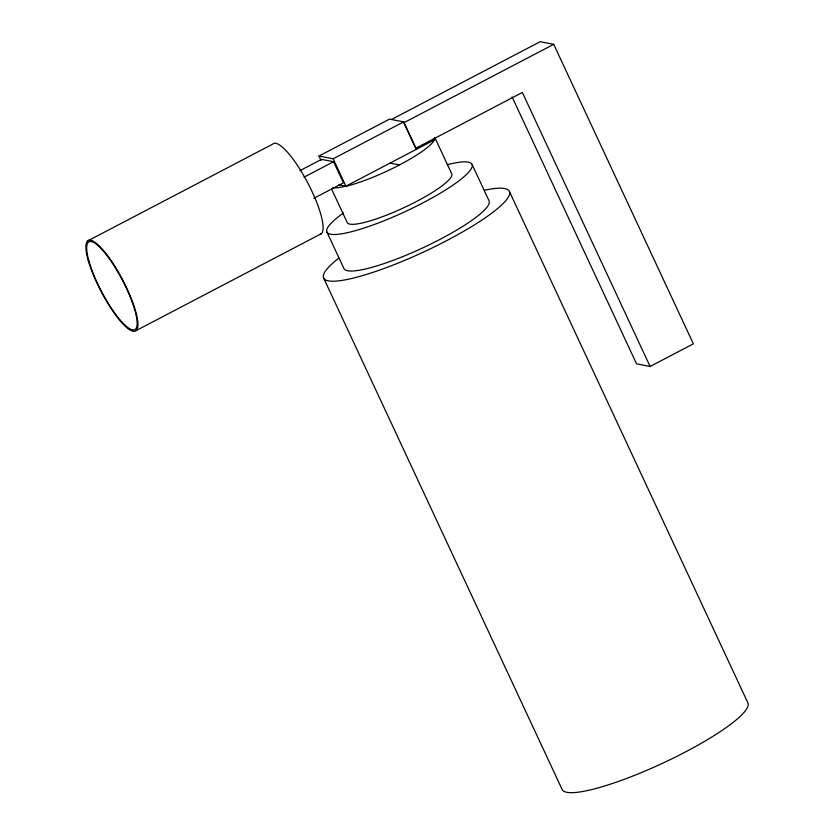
<?xml version="1.0" encoding="UTF-8"?>
<svg xmlns="http://www.w3.org/2000/svg" width="834" height="834" viewBox="0 0 834 834"><rect width="100%" height="100%" fill="white"/><g stroke="black" fill="none" stroke-linecap="round" stroke-linejoin="round"><path stroke-width="1.25" d="M434.545 138.288L433.92 140.81A57.671 10.508 -25 0 1 347.986 185.773L338.927 187.567A57.671 10.508 -25 0 1 332.818 187.598M87.518 241.026L272.666 144.146A51.082 12.239 62.4 0 1 308.257 183.855A51.082 12.239 62.4 0 1 319.537 234.479M321.111 160.597L318.984 156.031L389.52 119.126L403.698 121.868L416.479 149.265M391.427 119.523L540.151 41.7L553.713 44.327L693.377 343.837L650.113 366.47L636.561 363.843L512.097 96.932M299.875 170.689L321.497 159.377L333.59 161.713L343.431 182.834L313.855 198.304M318.984 156.031L333.162 158.773L403.698 121.868M553.713 44.327L403.823 122.754L415.718 148.264L522.345 92.47L650.113 366.47M304.014 177.194L333.59 161.713M338.854 184.804L345.943 186.18L434.107 140.039M136.338 330.483L321.486 233.603M390.031 163.11L399.476 164.934M509.501 191.664L748.004 703.125A102.488 18.682 -25 0 1 661.435 763.777A102.488 18.682 -25 0 1 562.001 789.214L323.509 277.743M472.138 164.538L489.172 201.077A80.085 14.595 -25 0 1 421.535 248.459A80.085 14.595 -25 0 1 343.837 268.339L326.803 231.8M434.764 137.422L451.799 173.952A57.671 10.508 -25 0 1 403.093 208.073A57.671 10.508 -25 0 1 347.142 222.386L331.755 189.391M333.162 158.773L345.943 186.18M484.46 190.225A102.488 18.682 -25 0 1 485.367 217.726A102.488 18.682 -25 0 1 359.162 276.565A102.488 18.682 -25 0 1 338.802 258.133M447.295 164.663A80.085 14.595 -25 0 1 454.78 183.855A80.085 14.595 -25 0 1 352.511 231.456A80.085 14.595 -25 0 1 343.42 213.014M88.237 260.458A51.082 12.239 62.4 0 0 133.159 331.275A51.082 12.239 62.4 0 0 114.383 265.525A51.082 12.239 62.4 0 0 88.237 260.458M88.977 261.24A49.508 11.853 62.4 0 0 132.502 329.868A49.508 11.853 62.4 0 0 114.31 266.15A49.508 11.853 62.4 0 0 88.977 261.24"/></g></svg>
